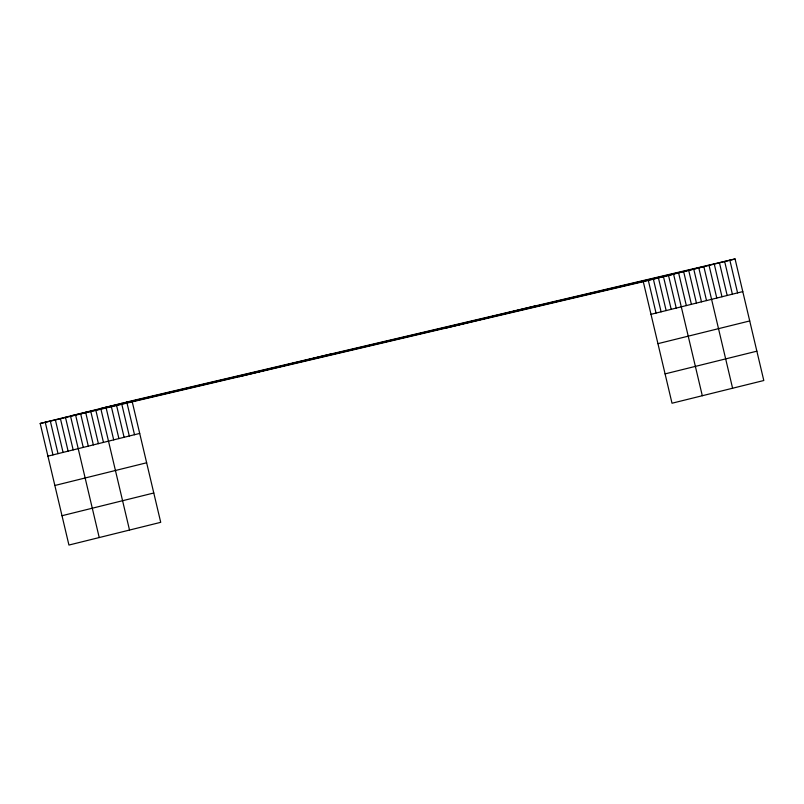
<?xml version="1.0" encoding="UTF-8"?>
<svg xmlns="http://www.w3.org/2000/svg" width="804" height="804" viewBox="0 0 804 804"><rect width="100%" height="100%" fill="white"/><g stroke="black" fill="none" stroke-linecap="round" stroke-linejoin="round"><path stroke-width="1.21" d="M131.987 400.774L160.72 522.329L68.933 545.052L40.2 423.487L131.987 400.774L735.067 258.948L763.8 380.513L672.013 403.226L643.28 281.671L735.067 258.948M239.22 376.684L330.997 353.971M444.26 328.464L536.047 305.751M47.918 456.149L139.705 433.426M650.999 314.324L742.785 291.611M54.853 485.485L146.64 462.772M657.933 343.66L749.72 320.947M61.998 515.716L153.785 492.993M665.079 373.89L756.865 351.177M40.2 423.487L643.28 281.671M729.861 260.235L737.58 292.897M724.665 261.521L732.384 294.184M719.459 262.818L727.178 295.47M714.264 264.104L721.982 296.756M709.058 265.39L716.776 298.043M732.595 388.231L703.862 266.677L100.781 408.492L129.514 530.057M698.807 267.923L706.525 300.585M693.762 269.169L701.48 301.832M688.716 270.425L696.435 303.078M683.661 271.672L691.39 304.334M678.616 272.918L686.335 305.58M702.304 395.729L673.571 274.174L70.491 415.99L99.224 537.554M668.516 275.42L676.244 308.083M663.471 276.666L671.189 309.329M658.426 277.923L666.144 310.575M653.381 279.169L661.099 311.831M648.325 280.415L656.044 313.078M126.781 402.06L134.509 434.723M121.585 403.347L129.303 436.009M116.379 404.633L124.097 437.296M111.183 405.919L118.902 438.582M105.977 407.206L113.696 439.868M95.726 409.749L103.455 442.401M90.681 410.995L98.4 443.657M85.636 412.241L93.354 444.903M80.581 413.497L88.309 446.15M75.536 414.743L83.254 447.406M65.446 417.246L73.164 449.898M60.39 418.492L68.109 451.155M55.345 419.738L63.064 452.401M50.3 420.994L58.019 453.647M45.245 422.241L52.963 454.903"/></g></svg>
